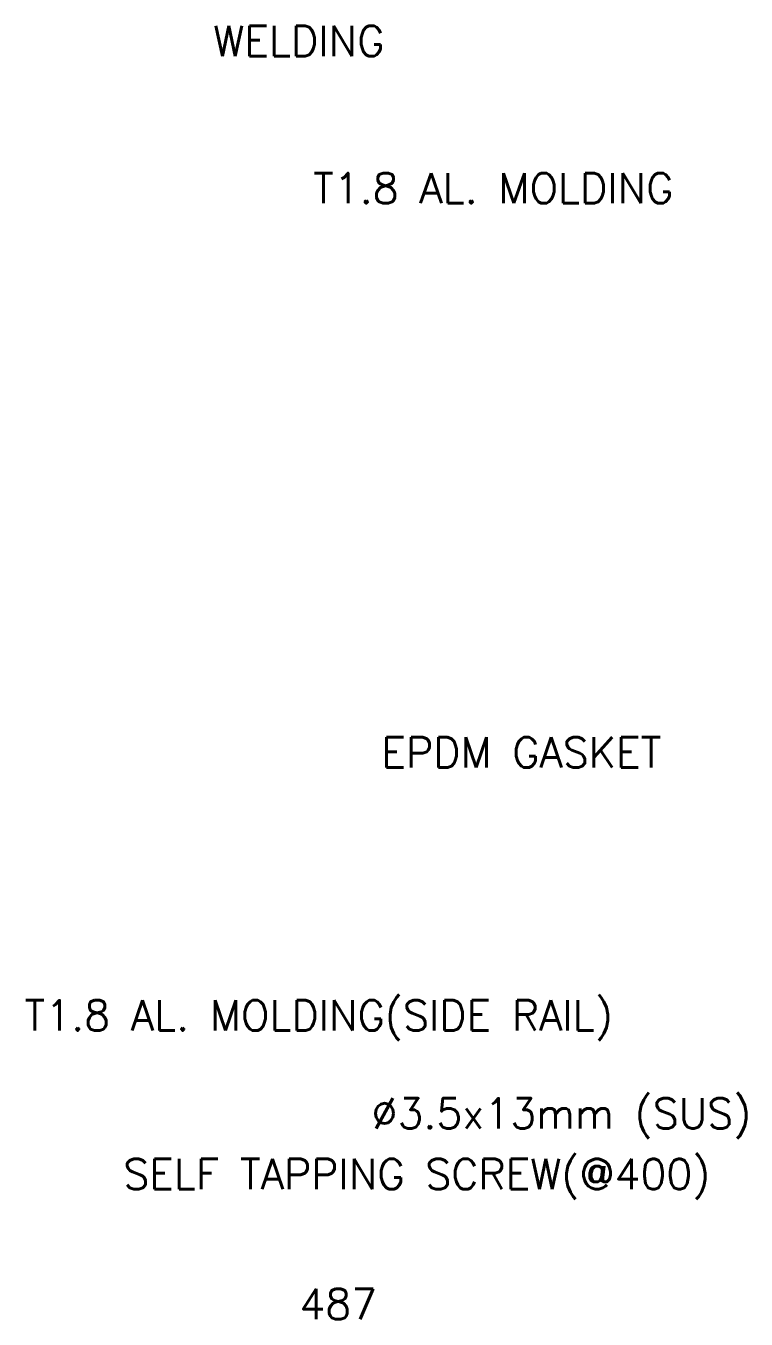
# Model space of a CAD drawing. Header units: millimetres. Extents: x 2352 to 12473, y 635 to 7997.
# Drawn here: x 4048.4 to 4191.3, y 2077 to 2333.6 of the extents above; entities that cross this region are included whole.
import ezdxf
from ezdxf.enums import TextEntityAlignment as Align

# ---------------------------------------------------------------- set-up
doc = ezdxf.new("R2010")
doc.units = ezdxf.units.MM
doc.layers.add('INS', color=40, linetype='Continuous')
doc.layers.add('TEXT', color=4, linetype='Continuous')
doc.styles.add('HS', font='simplex', dxfattribs={"bigfont": 'hs'})

msp = doc.modelspace()

# ---------------------------------------------------------------- texts
at = {"color": 0, "linetype": 'ByBlock', "style": 'HS'}
msp.add_text('487', height=6, dxfattribs=at).set_placement((4110.33, 2080.04), align=Align.MIDDLE_CENTER)
at = {"layer": 'INS', "color": 7, "style": 'HS'}
msp.add_text('T1.8 AL. MOLDING', height=6, dxfattribs=at).set_placement((4105.34, 2298.39))
at = {"layer": 'TEXT', "color": 7, "style": 'HS'}
for s, p in [('WELDING', (4085.54, 2327.59)), ('EPDM GASKET', (4118.9, 2186.46)), ('T1.8 AL. MOLDING(SIDE RAIL)', (4048.09, 2134.3)), ('%%C3.5x13mm (SUS)', (4116.95, 2114.86)), ('SELF TAPPING SCREW(@400)', (4067.69, 2102.83))]:
    msp.add_text(s, height=6, dxfattribs=at).set_placement(p)

doc.saveas('drawing.dxf')
